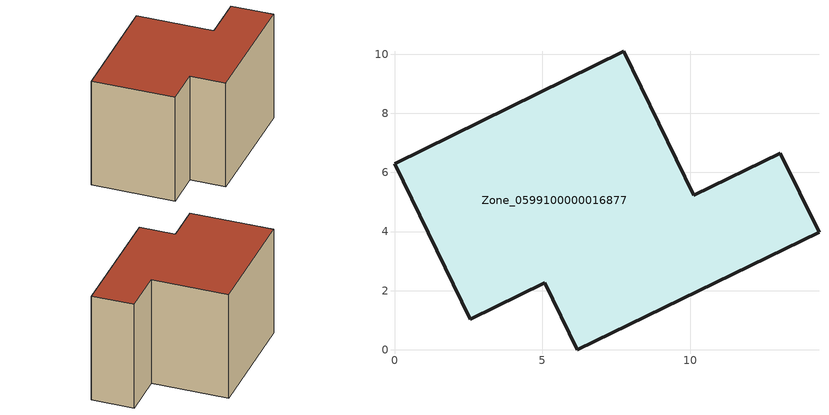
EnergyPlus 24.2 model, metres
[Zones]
Zone_0599100000016877
 floor ground (C_G): 10.13,5.23 13.05,6.65 14.36,3.97 6.18,0 5.08,2.27 2.57,1.04 0,6.3 7.75,10.1 z0
 wall outside (C_F): 7.75,10.1 0,6.3 2.57,1.04 5.08,2.27 6.18,0 14.36,3.97 13.05,6.65 10.13,5.23 7.75,10.1 z0:8.04
 roof outside (C_R): 10.13,5.23 7.75,10.1 0,6.3 2.57,1.04 5.08,2.27 6.18,0 14.36,3.97 13.05,6.65 z8.04
[BUILDING]
Pand.0599100000016877: North Axis=0; Terrain=City; Loads Convergence Tolerance Value=0.04; Temperature Convergence Tolerance Value=0.4; Solar Distribution=FullExterior; Maximum Number of Warmup Days=25; Minimum Number of Warmup Days=1
[Site:Location]
Rotterdam.The.Hague.AP_ZH_NLD Design_Conditions: Latitude=51.96; Longitude=4.45; Time Zone=1; Elevation=-4.5
[SITE:GROUNDTEMPERATURE:BUILDINGSURFACE]
18, 18, 18, 18, 18, 18, 18, 18, 18, 18, 18, 18
[MATERIAL] Thermal Absorptance=0.9; Solar Absorptance=0.7; Visible Absorptance=0.7
Name | Roughness | Thickness | Conductivity | Density | Specific Heat
G.TC.1965-1974 | MediumSmooth | 0.15 | 0.882353 | 540 | 1210
F.TC.1965-1974 | Rough | 0.3 | 0.697674 | 1920 | 840
R.TC.1965-1974 | MediumRough | 0.2 | 0.232558 | 1500 | 1000
[CONSTRUCTION]
C_G: G.TC.1965-1974
C_F: F.TC.1965-1974
C_R: R.TC.1965-1974
[ZONE]
Zone_0599100000016877: Type=1; Multiplier=1; Ceiling Height=Autocalculate; Volume=Autocalculate; Floor Area=autocalculate; Part of Total Floor Area=Yes
[ZONEINFILTRATION:DESIGNFLOWRATE]
Infil_Zone_0599100000016877: Zone or ZoneList or Space or SpaceList=Zone_0599100000016877; Schedule=AlwaysOn; Design Flow Rate Calculation Method=Flow/Area; Flow Rate per Floor Area=0.003; Constant Term Coefficient=1; Temperature Term Coefficient=0; Velocity Term Coefficient=0; Velocity Squared Term Coefficient=0
[HVACTEMPLATE:ZONE:IDEALLOADSAIRSYSTEM]
Zone_0599100000016877: Maximum Heating Supply Air Temperature=50; Minimum Cooling Supply Air Temperature=13; Maximum Heating Supply Air Humidity Ratio=0.0156; Minimum Cooling Supply Air Humidity Ratio=0.0077; Heating Limit=NoLimit; Cooling Limit=NoLimit; Dehumidification Control Type=ConstantSensibleHeatRatio; Cooling Sensible Heat Ratio=0.7; Dehumidification Setpoint=60; Humidification Control Type=None; Humidification Setpoint=30; Outdoor Air Method=None; Outdoor Air Flow Rate per Person=0.00944; Outdoor Air Flow Rate per Zone Floor Area=0; Outdoor Air Flow Rate per Zone=0; Demand Controlled Ventilation Type=None; Outdoor Air Economizer Type=NoEconomizer; Heat Recovery Type=None; Sensible Heat Recovery Effectiveness=0.7; Latent Heat Recovery Effectiveness=0.65
[ZONECONTROL:THERMOSTAT]
ThermostatControl_Zone_0599100000016877: Zone or ZoneList=Zone_0599100000016877; Control Type Schedule=DualSetpointControlType; Control 1=Thermostat_Zone_0599100000016877; Temperature Difference Between Cutout And Setpoint=0
[THERMOSTATSETPOINT:DUALSETPOINT]
Thermostat_Zone_0599100000016877: Heating Setpoint Temperature Schedule=HeatingSetpoint_Zone_0599100000016877; Cooling Setpoint Temperature Schedule=CoolingSetpoint_Zone_0599100000016877
[SCHEDULE:COMPACT]
HeatingSetpoint_Zone_0599100000016877: Through: 12/31, For: AllDays, Until: 24:00, 21
CoolingSetpoint_Zone_0599100000016877: Through: 12/31, For: AllDays, Until: 24:00, 24
DualSetpointControlType: Through: 12/31, For: AllDays, Until: 24:00, 4
AlwaysOn: Through: 12/31, For: AllDays, Until: 24:00, 1
